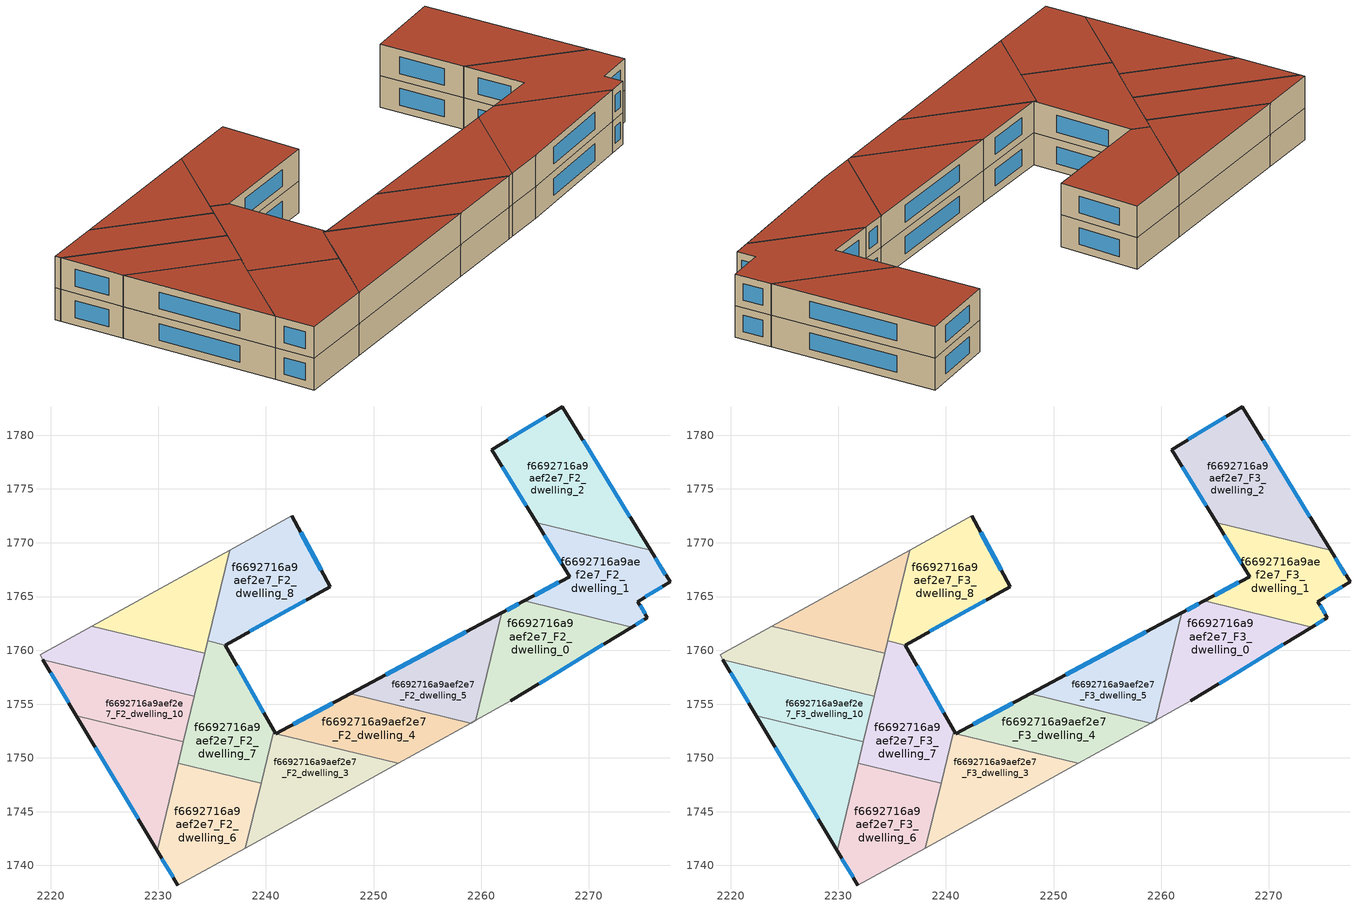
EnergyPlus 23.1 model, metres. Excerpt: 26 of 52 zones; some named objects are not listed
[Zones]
f6692716a9aef2e7_F2_dwelling_0
 floor to f6692716a9aef2e7_F1_dwelling_0 (EU_floor_Construction): 2274.02,1762.17 2262.76,1755.3 2259.49,1753.49 2261.91,1763.47 2263.99,1764.59 z6
 wall outside (EU_wall_Construction): 2263.99,1764.59 2261.91,1763.47 / 2262.76,1755.3 2274.02,1762.17 z6:9
 wall to f6692716a9aef2e7_F2_dwelling_1 (EU_wall_Construction): 2274.02,1762.17 2263.99,1764.59 z6:9
 wall adiabatic (EU_wall_Construction): 2259.49,1753.49 2262.76,1755.3 z6:9
 wall to f6692716a9aef2e7_F2_dwelling_5 (EU_wall_Construction): 2261.91,1763.47 2259.49,1753.49 z6:9
 window (EU_Window_Construction): 2263.5,1764.33 2262.4,1763.73 / 2265.4,1756.91 2271.37,1760.56 z6.7:8.3
f6692716a9aef2e7_F2_dwelling_1
 floor to f6692716a9aef2e7_F1_dwelling_1 (EU_floor_Construction): 2275.75,1769.3 2277.56,1766.36 2274.56,1764.53 2275.46,1763.05 2274.02,1762.17 2263.99,1764.59 2268.23,1766.85 2265.17,1771.85 z6
 wall outside (EU_wall_Construction): 2274.02,1762.17 2275.46,1763.05 2274.56,1764.53 2277.56,1766.36 2275.75,1769.3 / 2265.17,1771.85 2268.23,1766.85 2263.99,1764.59 z6:9
 wall to f6692716a9aef2e7_F2_dwelling_2 (EU_wall_Construction): 2275.75,1769.3 2265.17,1771.85 z6:9
 window (EU_Window_Construction): 2275.26,1764.96 2276.85,1765.93 / 2275.25,1763.4 2274.77,1764.18 / 2274.36,1762.37 2275.12,1762.84 / 2267.24,1766.32 2264.99,1765.12 / 2265.89,1770.68 2267.51,1768.03 / 2277.13,1767.05 2276.18,1768.61 z6.7:8.3
f6692716a9aef2e7_F2_dwelling_10
 floor to f6692716a9aef2e7_F1_dwelling_10 (EU_floor_Construction): 2233.34,1755.72 2232.33,1751.52 2222.38,1753.92 2219.28,1759.12 z6
 wall outside (EU_wall_Construction): 2219.28,1759.12 2222.38,1753.92 z6:9
 wall to f6692716a9aef2e7_F2_dwelling_11 (EU_wall_Construction): 2233.34,1755.72 2219.28,1759.12 z6:9
 wall to f6692716a9aef2e7_F2_dwelling_9 (EU_wall_Construction): 2222.38,1753.92 2232.33,1751.52 z6:9
 wall to f6692716a9aef2e7_F2_dwelling_7 (EU_wall_Construction): 2232.33,1751.52 2233.34,1755.72 z6:9
 window (EU_Window_Construction): 2220.01,1757.9 2221.65,1755.14 z6.7:8.3
f6692716a9aef2e7_F2_dwelling_11
 floor to f6692716a9aef2e7_F1_dwelling_11 (EU_floor_Construction): 2234.31,1759.71 2233.34,1755.72 2219.28,1759.12 2219,1759.58 2223.82,1762.24 z6
 wall adiabatic (EU_wall_Construction): 2223.82,1762.24 2219,1759.58 2219.28,1759.12 z6:9
 wall to f6692716a9aef2e7_F2_dwelling_12 (EU_wall_Construction): 2234.31,1759.71 2223.82,1762.24 z6:9
 wall to f6692716a9aef2e7_F2_dwelling_7 (EU_wall_Construction): 2233.34,1755.72 2234.31,1759.71 z6:9
f6692716a9aef2e7_F2_dwelling_12
 floor to f6692716a9aef2e7_F1_dwelling_12 (EU_floor_Construction): 2236.63,1769.32 2234.31,1759.71 2223.82,1762.24 z6
 wall adiabatic (EU_wall_Construction): 2236.63,1769.32 2223.82,1762.24 z6:9
 wall to f6692716a9aef2e7_F2_dwelling_8 (EU_wall_Construction): 2234.59,1760.88 2236.63,1769.32 z6:9
 wall to f6692716a9aef2e7_F2_dwelling_7 (EU_wall_Construction): 2234.31,1759.71 2234.59,1760.88 z6:9
f6692716a9aef2e7_F2_dwelling_2
 floor to f6692716a9aef2e7_F1_dwelling_2 (EU_floor_Construction): 2267.55,1782.66 2275.75,1769.3 2265.17,1771.85 2260.99,1778.67 z6
 wall outside (EU_wall_Construction): 2275.75,1769.3 2267.55,1782.66 2260.99,1778.67 2265.17,1771.85 z6:9
 window (EU_Window_Construction): 2266.01,1781.72 2262.53,1779.6 / 2273.83,1772.43 2269.47,1779.52 / 2261.97,1777.07 2264.19,1773.45 z6.7:8.3
f6692716a9aef2e7_F2_dwelling_3
 floor to f6692716a9aef2e7_F1_dwelling_3 (EU_floor_Construction): 2252.3,1749.5 2238.09,1741.62 2240.67,1752.31 z6
 wall adiabatic (EU_wall_Construction): 2238.09,1741.62 2252.3,1749.5 z6:9
 wall to f6692716a9aef2e7_F2_dwelling_6 (EU_wall_Construction): 2239.55,1747.63 2238.09,1741.62 z6:9
 wall to f6692716a9aef2e7_F2_dwelling_4 (EU_wall_Construction): 2252.3,1749.5 2240.91,1752.25 z6:9
 wall to f6692716a9aef2e7_F2_dwelling_7 (EU_wall_Construction): 2240.91,1752.25 2240.67,1752.31 2239.55,1747.63 z6:9
f6692716a9aef2e7_F2_dwelling_4
 floor to f6692716a9aef2e7_F1_dwelling_4 (EU_floor_Construction): 2259.04,1753.24 2252.3,1749.5 2240.91,1752.25 2247.83,1755.95 z6
 wall outside (EU_wall_Construction): 2247.83,1755.95 2240.91,1752.25 z6:9
 wall to f6692716a9aef2e7_F2_dwelling_5 (EU_wall_Construction): 2259.04,1753.24 2247.83,1755.95 z6:9
 wall adiabatic (EU_wall_Construction): 2252.3,1749.5 2259.04,1753.24 z6:9
 window (EU_Window_Construction): 2246.2,1755.08 2242.54,1753.12 z6.7:8.3
f6692716a9aef2e7_F2_dwelling_5
 floor to f6692716a9aef2e7_F1_dwelling_5 (EU_floor_Construction): 2261.91,1763.47 2259.49,1753.49 2259.04,1753.24 2247.83,1755.95 z6
 wall outside (EU_wall_Construction): 2261.91,1763.47 2247.83,1755.95 z6:9
 wall adiabatic (EU_wall_Construction): 2259.04,1753.24 2259.49,1753.49 z6:9
 window (EU_Window_Construction): 2258.6,1761.71 2251.13,1757.71 z6.7:8.3
f6692716a9aef2e7_F2_dwelling_6
 floor to f6692716a9aef2e7_F1_dwelling_6 (EU_floor_Construction): 2239.54,1747.63 2238.09,1741.62 2231.82,1738.14 2229.88,1741.39 2231.84,1749.49 z6
 wall outside (EU_wall_Construction): 2229.88,1741.39 2231.82,1738.14 z6:9
 wall adiabatic (EU_wall_Construction): 2231.82,1738.14 2238.09,1741.62 z6:9
 wall to f6692716a9aef2e7_F2_dwelling_7 (EU_wall_Construction): 2239.54,1747.63 2231.84,1749.49 z6:9
 wall to f6692716a9aef2e7_F2_dwelling_9 (EU_wall_Construction): 2231.84,1749.49 2229.88,1741.39 z6:9
 window (EU_Window_Construction): 2230.34,1740.63 2231.37,1738.91 z6.7:8.3
f6692716a9aef2e7_F2_dwelling_7
 floor to f6692716a9aef2e7_F1_dwelling_7 (EU_floor_Construction): 2236.21,1760.49 2240.91,1752.25 2240.67,1752.31 2239.54,1747.63 2231.84,1749.49 2234.59,1760.88 z6
 wall outside (EU_wall_Construction): 2240.91,1752.25 2236.21,1760.49 z6:9
 wall to f6692716a9aef2e7_F2_dwelling_8 (EU_wall_Construction): 2236.21,1760.49 2234.59,1760.88 z6:9
 wall to f6692716a9aef2e7_F2_dwelling_9 (EU_wall_Construction): 2232.33,1751.52 2231.84,1749.49 z6:9
 window (EU_Window_Construction): 2239.81,1754.18 2237.31,1758.55 z6.7:8.3
f6692716a9aef2e7_F2_dwelling_8
 floor to f6692716a9aef2e7_F1_dwelling_8 (EU_floor_Construction): 2242.41,1772.52 2245.98,1765.92 2236.21,1760.49 2234.59,1760.88 2236.63,1769.32 z6
 wall outside (EU_wall_Construction): 2236.21,1760.49 2245.98,1765.92 2242.41,1772.52 z6:9
 wall adiabatic (EU_wall_Construction): 2242.41,1772.52 2236.63,1769.32 z6:9
 window (EU_Window_Construction): 2245.14,1767.47 2243.25,1770.97 / 2238.5,1761.76 2243.69,1764.64 z6.7:8.3
f6692716a9aef2e7_F2_dwelling_9
 floor to f6692716a9aef2e7_F1_dwelling_9 (EU_floor_Construction): 2232.33,1751.52 2229.88,1741.39 2222.38,1753.92 z6
 wall outside (EU_wall_Construction): 2222.38,1753.92 2229.88,1741.39 z6:9
 window (EU_Window_Construction): 2224.14,1750.98 2228.12,1744.33 z6.7:8.3
f6692716a9aef2e7_F3_dwelling_0
 floor to f6692716a9aef2e7_F2_dwelling_0 (EU_floor_Construction): 2274.02,1762.17 2262.76,1755.3 2259.49,1753.49 2261.91,1763.47 2263.99,1764.59 z9
 wall outside (EU_wall_Construction): 2263.99,1764.59 2261.91,1763.47 / 2262.76,1755.3 2274.02,1762.17 z9:12
 wall to f6692716a9aef2e7_F3_dwelling_1 (EU_wall_Construction): 2274.02,1762.17 2263.99,1764.59 z9:12
 wall adiabatic (EU_wall_Construction): 2259.49,1753.49 2262.76,1755.3 z9:12
 wall to f6692716a9aef2e7_F3_dwelling_5 (EU_wall_Construction): 2261.91,1763.47 2259.49,1753.49 z9:12
 window (EU_Window_Construction): 2263.5,1764.33 2262.4,1763.73 / 2265.4,1756.91 2271.37,1760.56 z9.7:11.3
 roof outside (EU_roof_Construction): 2274.02,1762.17 2263.99,1764.59 2261.91,1763.47 2259.49,1753.49 2262.76,1755.3 z12
f6692716a9aef2e7_F3_dwelling_1
 floor to f6692716a9aef2e7_F2_dwelling_1 (EU_floor_Construction): 2275.75,1769.3 2277.56,1766.36 2274.56,1764.53 2275.46,1763.05 2274.02,1762.17 2263.99,1764.59 2268.23,1766.85 2265.17,1771.85 z9
 wall outside (EU_wall_Construction): 2274.02,1762.17 2275.46,1763.05 2274.56,1764.53 2277.56,1766.36 2275.75,1769.3 / 2265.17,1771.85 2268.23,1766.85 2263.99,1764.59 z9:12
 wall to f6692716a9aef2e7_F3_dwelling_2 (EU_wall_Construction): 2275.75,1769.3 2265.17,1771.85 z9:12
 window (EU_Window_Construction): 2275.26,1764.96 2276.85,1765.93 / 2275.25,1763.4 2274.77,1764.18 / 2274.36,1762.37 2275.12,1762.84 / 2267.24,1766.32 2264.99,1765.12 / 2265.89,1770.68 2267.51,1768.03 / 2277.13,1767.05 2276.18,1768.61 z9.7:11.3
 roof outside (EU_roof_Construction): 2275.46,1763.05 2274.56,1764.53 2277.56,1766.36 2275.75,1769.3 2265.17,1771.85 2268.23,1766.85 2263.99,1764.59 2274.02,1762.17 z12
f6692716a9aef2e7_F3_dwelling_10
 floor to f6692716a9aef2e7_F2_dwelling_10 (EU_floor_Construction): 2233.34,1755.72 2232.33,1751.52 2222.38,1753.92 2219.28,1759.12 z9
 wall outside (EU_wall_Construction): 2219.28,1759.12 2222.38,1753.92 z9:12
 wall to f6692716a9aef2e7_F3_dwelling_11 (EU_wall_Construction): 2233.34,1755.72 2219.28,1759.12 z9:12
 wall to f6692716a9aef2e7_F3_dwelling_9 (EU_wall_Construction): 2222.38,1753.92 2232.33,1751.52 z9:12
 wall to f6692716a9aef2e7_F3_dwelling_7 (EU_wall_Construction): 2232.33,1751.52 2233.34,1755.72 z9:12
 window (EU_Window_Construction): 2220.01,1757.9 2221.65,1755.14 z9.7:11.3
 roof outside (EU_roof_Construction): 2232.33,1751.52 2233.34,1755.72 2219.28,1759.12 2222.38,1753.92 z12
f6692716a9aef2e7_F3_dwelling_11
 floor to f6692716a9aef2e7_F2_dwelling_11 (EU_floor_Construction): 2234.31,1759.71 2233.34,1755.72 2219.28,1759.12 2219,1759.58 2223.82,1762.24 z9
 wall adiabatic (EU_wall_Construction): 2223.82,1762.24 2219,1759.58 2219.28,1759.12 z9:12
 wall to f6692716a9aef2e7_F3_dwelling_12 (EU_wall_Construction): 2234.31,1759.71 2223.82,1762.24 z9:12
 wall to f6692716a9aef2e7_F3_dwelling_7 (EU_wall_Construction): 2233.34,1755.72 2234.31,1759.71 z9:12
 roof outside (EU_roof_Construction): 2233.34,1755.72 2234.31,1759.71 2223.82,1762.24 2219,1759.58 2219.28,1759.12 z12
f6692716a9aef2e7_F3_dwelling_12
 floor to f6692716a9aef2e7_F2_dwelling_12 (EU_floor_Construction): 2236.63,1769.32 2234.31,1759.71 2223.82,1762.24 z9
 wall adiabatic (EU_wall_Construction): 2236.63,1769.32 2223.82,1762.24 z9:12
 wall to f6692716a9aef2e7_F3_dwelling_8 (EU_wall_Construction): 2234.59,1760.88 2236.63,1769.32 z9:12
 wall to f6692716a9aef2e7_F3_dwelling_7 (EU_wall_Construction): 2234.31,1759.71 2234.59,1760.88 z9:12
 roof outside (EU_roof_Construction): 2234.31,1759.71 2236.63,1769.32 2223.82,1762.24 z12
f6692716a9aef2e7_F3_dwelling_2
 floor to f6692716a9aef2e7_F2_dwelling_2 (EU_floor_Construction): 2267.55,1782.66 2275.75,1769.3 2265.17,1771.85 2260.99,1778.67 z9
 wall outside (EU_wall_Construction): 2275.75,1769.3 2267.55,1782.66 2260.99,1778.67 2265.17,1771.85 z9:12
 window (EU_Window_Construction): 2266.01,1781.72 2262.53,1779.6 / 2273.83,1772.43 2269.47,1779.52 / 2261.97,1777.07 2264.19,1773.45 z9.7:11.3
 roof outside (EU_roof_Construction): 2275.75,1769.3 2267.55,1782.66 2260.99,1778.67 2265.17,1771.85 z12
f6692716a9aef2e7_F3_dwelling_3
 floor to f6692716a9aef2e7_F2_dwelling_3 (EU_floor_Construction): 2252.3,1749.5 2238.09,1741.62 2240.67,1752.31 z9
 wall adiabatic (EU_wall_Construction): 2238.09,1741.62 2252.3,1749.5 z9:12
 wall to f6692716a9aef2e7_F3_dwelling_6 (EU_wall_Construction): 2239.55,1747.63 2238.09,1741.62 z9:12
 wall to f6692716a9aef2e7_F3_dwelling_4 (EU_wall_Construction): 2252.3,1749.5 2240.91,1752.25 z9:12
 wall to f6692716a9aef2e7_F3_dwelling_7 (EU_wall_Construction): 2240.91,1752.25 2240.67,1752.31 2239.55,1747.63 z9:12
 roof outside (EU_roof_Construction): 2252.3,1749.5 2240.67,1752.31 2238.09,1741.62 z12
f6692716a9aef2e7_F3_dwelling_4
 floor to f6692716a9aef2e7_F2_dwelling_4 (EU_floor_Construction): 2259.04,1753.24 2252.3,1749.5 2240.91,1752.25 2247.83,1755.95 z9
 wall outside (EU_wall_Construction): 2247.83,1755.95 2240.91,1752.25 z9:12
 wall to f6692716a9aef2e7_F3_dwelling_5 (EU_wall_Construction): 2259.04,1753.24 2247.83,1755.95 z9:12
 wall adiabatic (EU_wall_Construction): 2252.3,1749.5 2259.04,1753.24 z9:12
 window (EU_Window_Construction): 2246.2,1755.08 2242.54,1753.12 z9.7:11.3
 roof outside (EU_roof_Construction): 2259.04,1753.24 2247.83,1755.95 2240.91,1752.25 2252.3,1749.5 z12
f6692716a9aef2e7_F3_dwelling_5
 floor to f6692716a9aef2e7_F2_dwelling_5 (EU_floor_Construction): 2261.91,1763.47 2259.49,1753.49 2259.04,1753.24 2247.83,1755.95 z9
 wall outside (EU_wall_Construction): 2261.91,1763.47 2247.83,1755.95 z9:12
 wall adiabatic (EU_wall_Construction): 2259.04,1753.24 2259.49,1753.49 z9:12
 window (EU_Window_Construction): 2258.6,1761.71 2251.13,1757.71 z9.7:11.3
 roof outside (EU_roof_Construction): 2259.49,1753.49 2261.91,1763.47 2247.83,1755.95 2259.04,1753.24 z12
f6692716a9aef2e7_F3_dwelling_6
 floor to f6692716a9aef2e7_F2_dwelling_6 (EU_floor_Construction): 2239.54,1747.63 2238.09,1741.62 2231.82,1738.14 2229.88,1741.39 2231.84,1749.49 z9
 wall outside (EU_wall_Construction): 2229.88,1741.39 2231.82,1738.14 z9:12
 wall adiabatic (EU_wall_Construction): 2231.82,1738.14 2238.09,1741.62 z9:12
 wall to f6692716a9aef2e7_F3_dwelling_7 (EU_wall_Construction): 2239.54,1747.63 2231.84,1749.49 z9:12
 wall to f6692716a9aef2e7_F3_dwelling_9 (EU_wall_Construction): 2231.84,1749.49 2229.88,1741.39 z9:12
 window (EU_Window_Construction): 2230.34,1740.63 2231.37,1738.91 z9.7:11.3
 roof outside (EU_roof_Construction): 2238.09,1741.62 2239.54,1747.63 2231.84,1749.49 2229.88,1741.39 2231.82,1738.14 z12
f6692716a9aef2e7_F3_dwelling_7
 floor to f6692716a9aef2e7_F2_dwelling_7 (EU_floor_Construction): 2236.21,1760.49 2240.91,1752.25 2240.67,1752.31 2239.54,1747.63 2231.84,1749.49 2234.59,1760.88 z9
 wall outside (EU_wall_Construction): 2240.91,1752.25 2236.21,1760.49 z9:12
 wall to f6692716a9aef2e7_F3_dwelling_8 (EU_wall_Construction): 2236.21,1760.49 2234.59,1760.88 z9:12
 wall to f6692716a9aef2e7_F3_dwelling_9 (EU_wall_Construction): 2232.33,1751.52 2231.84,1749.49 z9:12
 window (EU_Window_Construction): 2239.81,1754.18 2237.31,1758.55 z9.7:11.3
 roof outside (EU_roof_Construction): 2239.54,1747.63 2240.67,1752.31 2240.91,1752.25 2236.21,1760.49 2234.59,1760.88 2231.84,1749.49 z12
f6692716a9aef2e7_F3_dwelling_8
 floor to f6692716a9aef2e7_F2_dwelling_8 (EU_floor_Construction): 2242.41,1772.52 2245.98,1765.92 2236.21,1760.49 2234.59,1760.88 2236.63,1769.32 z9
 wall outside (EU_wall_Construction): 2236.21,1760.49 2245.98,1765.92 2242.41,1772.52 z9:12
 wall adiabatic (EU_wall_Construction): 2242.41,1772.52 2236.63,1769.32 z9:12
 window (EU_Window_Construction): 2245.14,1767.47 2243.25,1770.97 / 2238.5,1761.76 2243.69,1764.64 z9.7:11.3
 roof outside (EU_roof_Construction): 2245.98,1765.92 2242.41,1772.52 2236.63,1769.32 2234.59,1760.88 2236.21,1760.49 z12
f6692716a9aef2e7_F3_dwelling_9
 floor to f6692716a9aef2e7_F2_dwelling_9 (EU_floor_Construction): 2232.33,1751.52 2229.88,1741.39 2222.38,1753.92 z9
 wall outside (EU_wall_Construction): 2222.38,1753.92 2229.88,1741.39 z9:12
 window (EU_Window_Construction): 2224.14,1750.98 2228.12,1744.33 z9.7:11.3
 roof outside (EU_roof_Construction): 2229.88,1741.39 2232.33,1751.52 2222.38,1753.92 z12
[Building]
EU S2 Campaign: North Axis=0; Terrain=City; Solar Distribution=FullExterior
[Site:Location]
Budapest.Ferenc.Liszt.Intl.AP: Latitude=47.437; Longitude=19.256; Time Zone=1; Elevation=185
[SizingPeriod:WeatherFileDays]
AnnualSizingPeriod: Begin Month=1; Begin Day of Month=1; End Month=12; End Day of Month=31; Day of Week for Start Day=Monday; Use Weather File Daylight Saving Period=No; Use Weather File Rain and Snow Indicators=No
[MATERIAL]
EU_InternalMass_Material: Roughness=MediumRough; Thickness=0.1; Conductivity=1; Density=1800; Specific Heat=900; Thermal Absorptance=0.9; Solar Absorptance=0.7; Visible Absorptance=0.7
[MATERIAL:NOMASS] Roughness=MediumRough; Thermal Absorptance=0.9; Solar Absorptance=0.7; Visible Absorptance=0.7
Name | Thermal Resistance
EU_wall_NoMass | 0.832559
EU_roof_NoMass | 1.39638
EU_floor_NoMass | 0.872794
[WINDOWMATERIAL:SIMPLEGLAZINGSYSTEM]
EU_Window_SimpleGlazing: UFactor=2.79869; Solar Heat Gain Coefficient=0.75; Visible Transmittance=0.75
[CONSTRUCTION]
EU_wall_Construction: EU_wall_NoMass
EU_roof_Construction: EU_roof_NoMass
EU_floor_Construction: EU_floor_NoMass
EU_Window_Construction: EU_Window_SimpleGlazing
EU_InternalMass_Construction: EU_InternalMass_Material
[ZONE] Type=1; Multiplier=1; Ceiling Height=autocalculate; Floor Area=autocalculate; Part of Total Floor Area=Yes
Name | Volume
f6692716a9aef2e7_F2_dwelling_0; f6692716a9aef2e7_F3_dwelling_0 | 213.365
f6692716a9aef2e7_F2_dwelling_1; f6692716a9aef2e7_F3_dwelling_1 | 213.351
f6692716a9aef2e7_F2_dwelling_10; f6692716a9aef2e7_F3_dwelling_10 | 159.979
f6692716a9aef2e7_F2_dwelling_11; f6692716a9aef2e7_F3_dwelling_11 | 160.023
f6692716a9aef2e7_F2_dwelling_12; f6692716a9aef2e7_F3_dwelling_12 | 160.01
f6692716a9aef2e7_F2_dwelling_2; f6692716a9aef2e7_F3_dwelling_2 | 272.785
f6692716a9aef2e7_F2_dwelling_3; f6692716a9aef2e7_F3_dwelling_3 | 197.182
f6692716a9aef2e7_F2_dwelling_4; f6692716a9aef2e7_F3_dwelling_4 | 181.943
f6692716a9aef2e7_F2_dwelling_5; f6692716a9aef2e7_F3_dwelling_5 | 189.607
f6692716a9aef2e7_F2_dwelling_6; f6692716a9aef2e7_F3_dwelling_6 | 213.338
f6692716a9aef2e7_F2_dwelling_7; f6692716a9aef2e7_F3_dwelling_7 | 216.258
f6692716a9aef2e7_F2_dwelling_8; f6692716a9aef2e7_F3_dwelling_8 | 222.263
f6692716a9aef2e7_F2_dwelling_9; f6692716a9aef2e7_F3_dwelling_9 | 160.013
[INTERNALMASS] Construction=EU_InternalMass_Construction
Name | Zone or ZoneList | Surface Area
f6692716a9aef2e7_F2_dwelling_0_EU_InternalMass | f6692716a9aef2e7_F2_dwelling_0 | 71.1218
f6692716a9aef2e7_F2_dwelling_1_EU_InternalMass | f6692716a9aef2e7_F2_dwelling_1 | 71.1171
f6692716a9aef2e7_F2_dwelling_2_EU_InternalMass | f6692716a9aef2e7_F2_dwelling_2 | 90.9284
f6692716a9aef2e7_F2_dwelling_3_EU_InternalMass | f6692716a9aef2e7_F2_dwelling_3 | 65.7288
f6692716a9aef2e7_F2_dwelling_4_EU_InternalMass | f6692716a9aef2e7_F2_dwelling_4 | 60.6477
f6692716a9aef2e7_F2_dwelling_5_EU_InternalMass | f6692716a9aef2e7_F2_dwelling_5 | 63.2023
f6692716a9aef2e7_F2_dwelling_6_EU_InternalMass | f6692716a9aef2e7_F2_dwelling_6 | 71.1126
f6692716a9aef2e7_F2_dwelling_7_EU_InternalMass | f6692716a9aef2e7_F2_dwelling_7 | 72.086
f6692716a9aef2e7_F2_dwelling_8_EU_InternalMass | f6692716a9aef2e7_F2_dwelling_8 | 74.085
f6692716a9aef2e7_F2_dwelling_9_EU_InternalMass | f6692716a9aef2e7_F2_dwelling_9 | 53.3377
f6692716a9aef2e7_F2_dwelling_10_EU_InternalMass | f6692716a9aef2e7_F2_dwelling_10 | 53.3264
f6692716a9aef2e7_F2_dwelling_11_EU_InternalMass | f6692716a9aef2e7_F2_dwelling_11 | 53.3409
f6692716a9aef2e7_F2_dwelling_12_EU_InternalMass | f6692716a9aef2e7_F2_dwelling_12 | 53.3365
f6692716a9aef2e7_F3_dwelling_0_EU_InternalMass | f6692716a9aef2e7_F3_dwelling_0 | 71.1218
f6692716a9aef2e7_F3_dwelling_1_EU_InternalMass | f6692716a9aef2e7_F3_dwelling_1 | 71.1171
f6692716a9aef2e7_F3_dwelling_2_EU_InternalMass | f6692716a9aef2e7_F3_dwelling_2 | 90.9284
f6692716a9aef2e7_F3_dwelling_3_EU_InternalMass | f6692716a9aef2e7_F3_dwelling_3 | 65.7288
f6692716a9aef2e7_F3_dwelling_4_EU_InternalMass | f6692716a9aef2e7_F3_dwelling_4 | 60.6477
f6692716a9aef2e7_F3_dwelling_5_EU_InternalMass | f6692716a9aef2e7_F3_dwelling_5 | 63.2023
f6692716a9aef2e7_F3_dwelling_6_EU_InternalMass | f6692716a9aef2e7_F3_dwelling_6 | 71.1126
f6692716a9aef2e7_F3_dwelling_7_EU_InternalMass | f6692716a9aef2e7_F3_dwelling_7 | 72.086
f6692716a9aef2e7_F3_dwelling_8_EU_InternalMass | f6692716a9aef2e7_F3_dwelling_8 | 74.085
f6692716a9aef2e7_F3_dwelling_9_EU_InternalMass | f6692716a9aef2e7_F3_dwelling_9 | 53.3377
f6692716a9aef2e7_F3_dwelling_10_EU_InternalMass | f6692716a9aef2e7_F3_dwelling_10 | 53.3264
f6692716a9aef2e7_F3_dwelling_11_EU_InternalMass | f6692716a9aef2e7_F3_dwelling_11 | 53.3409
f6692716a9aef2e7_F3_dwelling_12_EU_InternalMass | f6692716a9aef2e7_F3_dwelling_12 | 53.3365
[OTHEREQUIPMENT] Fuel Type=Electricity; Design Level Calculation Method=Watts/Area; Power per Zone Floor Area=1; Fraction Latent=0; Fraction Radiant=0; Fraction Lost=0; Carbon Dioxide Generation Rate=0; EndUse Subcategory=EU_Step8_InternalGains
Name | Zone or ZoneList or Space or SpaceList | Schedule
EU_Step8_InternalGain_f6692716a9aef2e7_F2_dwelling_0_f000 | f6692716a9aef2e7_F2_dwelling_0 | EU_Step8_GainSchedule_f6692716a9aef2e7_F2_dwelling_0_f000
EU_Step8_InternalGain_f6692716a9aef2e7_F2_dwelling_1_f000 | f6692716a9aef2e7_F2_dwelling_1 | EU_Step8_GainSchedule_f6692716a9aef2e7_F2_dwelling_1_f000
EU_Step8_InternalGain_f6692716a9aef2e7_F2_dwelling_2_f000 | f6692716a9aef2e7_F2_dwelling_2 | EU_Step8_GainSchedule_f6692716a9aef2e7_F2_dwelling_2_f000
EU_Step8_InternalGain_f6692716a9aef2e7_F2_dwelling_3_f000 | f6692716a9aef2e7_F2_dwelling_3 | EU_Step8_GainSchedule_f6692716a9aef2e7_F2_dwelling_3_f000
EU_Step8_InternalGain_f6692716a9aef2e7_F2_dwelling_4_f000 | f6692716a9aef2e7_F2_dwelling_4 | EU_Step8_GainSchedule_f6692716a9aef2e7_F2_dwelling_4_f000
EU_Step8_InternalGain_f6692716a9aef2e7_F2_dwelling_5_f000 | f6692716a9aef2e7_F2_dwelling_5 | EU_Step8_GainSchedule_f6692716a9aef2e7_F2_dwelling_5_f000
EU_Step8_InternalGain_f6692716a9aef2e7_F2_dwelling_6_f000 | f6692716a9aef2e7_F2_dwelling_6 | EU_Step8_GainSchedule_f6692716a9aef2e7_F2_dwelling_6_f000
EU_Step8_InternalGain_f6692716a9aef2e7_F2_dwelling_7_f000 | f6692716a9aef2e7_F2_dwelling_7 | EU_Step8_GainSchedule_f6692716a9aef2e7_F2_dwelling_7_f000
EU_Step8_InternalGain_f6692716a9aef2e7_F2_dwelling_8_f000 | f6692716a9aef2e7_F2_dwelling_8 | EU_Step8_GainSchedule_f6692716a9aef2e7_F2_dwelling_8_f000
EU_Step8_InternalGain_f6692716a9aef2e7_F2_dwelling_9_f000 | f6692716a9aef2e7_F2_dwelling_9 | EU_Step8_GainSchedule_f6692716a9aef2e7_F2_dwelling_9_f000
EU_Step8_InternalGain_f6692716a9aef2e7_F2_dwelling_10_f000 | f6692716a9aef2e7_F2_dwelling_10 | EU_Step8_GainSchedule_f6692716a9aef2e7_F2_dwelling_10_f000
EU_Step8_InternalGain_f6692716a9aef2e7_F2_dwelling_11_f000 | f6692716a9aef2e7_F2_dwelling_11 | EU_Step8_GainSchedule_f6692716a9aef2e7_F2_dwelling_11_f000
EU_Step8_InternalGain_f6692716a9aef2e7_F2_dwelling_12_f000 | f6692716a9aef2e7_F2_dwelling_12 | EU_Step8_GainSchedule_f6692716a9aef2e7_F2_dwelling_12_f000
EU_Step8_InternalGain_f6692716a9aef2e7_F3_dwelling_0_f000 | f6692716a9aef2e7_F3_dwelling_0 | EU_Step8_GainSchedule_f6692716a9aef2e7_F3_dwelling_0_f000
EU_Step8_InternalGain_f6692716a9aef2e7_F3_dwelling_1_f000 | f6692716a9aef2e7_F3_dwelling_1 | EU_Step8_GainSchedule_f6692716a9aef2e7_F3_dwelling_1_f000
EU_Step8_InternalGain_f6692716a9aef2e7_F3_dwelling_2_f000 | f6692716a9aef2e7_F3_dwelling_2 | EU_Step8_GainSchedule_f6692716a9aef2e7_F3_dwelling_2_f000
EU_Step8_InternalGain_f6692716a9aef2e7_F3_dwelling_3_f000 | f6692716a9aef2e7_F3_dwelling_3 | EU_Step8_GainSchedule_f6692716a9aef2e7_F3_dwelling_3_f000
EU_Step8_InternalGain_f6692716a9aef2e7_F3_dwelling_4_f000 | f6692716a9aef2e7_F3_dwelling_4 | EU_Step8_GainSchedule_f6692716a9aef2e7_F3_dwelling_4_f000
EU_Step8_InternalGain_f6692716a9aef2e7_F3_dwelling_5_f000 | f6692716a9aef2e7_F3_dwelling_5 | EU_Step8_GainSchedule_f6692716a9aef2e7_F3_dwelling_5_f000
EU_Step8_InternalGain_f6692716a9aef2e7_F3_dwelling_6_f000 | f6692716a9aef2e7_F3_dwelling_6 | EU_Step8_GainSchedule_f6692716a9aef2e7_F3_dwelling_6_f000
EU_Step8_InternalGain_f6692716a9aef2e7_F3_dwelling_7_f000 | f6692716a9aef2e7_F3_dwelling_7 | EU_Step8_GainSchedule_f6692716a9aef2e7_F3_dwelling_7_f000
EU_Step8_InternalGain_f6692716a9aef2e7_F3_dwelling_8_f000 | f6692716a9aef2e7_F3_dwelling_8 | EU_Step8_GainSchedule_f6692716a9aef2e7_F3_dwelling_8_f000
EU_Step8_InternalGain_f6692716a9aef2e7_F3_dwelling_9_f000 | f6692716a9aef2e7_F3_dwelling_9 | EU_Step8_GainSchedule_f6692716a9aef2e7_F3_dwelling_9_f000
EU_Step8_InternalGain_f6692716a9aef2e7_F3_dwelling_10_f000 | f6692716a9aef2e7_F3_dwelling_10 | EU_Step8_GainSchedule_f6692716a9aef2e7_F3_dwelling_10_f000
EU_Step8_InternalGain_f6692716a9aef2e7_F3_dwelling_11_f000 | f6692716a9aef2e7_F3_dwelling_11 | EU_Step8_GainSchedule_f6692716a9aef2e7_F3_dwelling_11_f000
EU_Step8_InternalGain_f6692716a9aef2e7_F3_dwelling_12_f000 | f6692716a9aef2e7_F3_dwelling_12 | EU_Step8_GainSchedule_f6692716a9aef2e7_F3_dwelling_12_f000
[ZONEVENTILATION:DESIGNFLOWRATE] Schedule=EU_AlwaysOn; Design Flow Rate Calculation Method=AirChanges/Hour; Air Changes per Hour=0.475469; Ventilation Type=Natural; Fan Pressure Rise=0; Fan Total Efficiency=1; Constant Term Coefficient=1; Temperature Term Coefficient=0; Velocity Term Coefficient=0; Velocity Squared Term Coefficient=0; Minimum Indoor Temperature=-100; Maximum Indoor Temperature=100; Delta Temperature=-100; Minimum Outdoor Temperature=-100; Maximum Outdoor Temperature=100; Maximum Wind Speed=40
Name | Zone or ZoneList or Space or SpaceList
EU_ConstantAir_f6692716a9aef2e7_F2_dwelling_0 | f6692716a9aef2e7_F2_dwelling_0
EU_ConstantAir_f6692716a9aef2e7_F2_dwelling_1 | f6692716a9aef2e7_F2_dwelling_1
EU_ConstantAir_f6692716a9aef2e7_F2_dwelling_2 | f6692716a9aef2e7_F2_dwelling_2
EU_ConstantAir_f6692716a9aef2e7_F2_dwelling_3 | f6692716a9aef2e7_F2_dwelling_3
EU_ConstantAir_f6692716a9aef2e7_F2_dwelling_4 | f6692716a9aef2e7_F2_dwelling_4
EU_ConstantAir_f6692716a9aef2e7_F2_dwelling_5 | f6692716a9aef2e7_F2_dwelling_5
EU_ConstantAir_f6692716a9aef2e7_F2_dwelling_6 | f6692716a9aef2e7_F2_dwelling_6
EU_ConstantAir_f6692716a9aef2e7_F2_dwelling_7 | f6692716a9aef2e7_F2_dwelling_7
EU_ConstantAir_f6692716a9aef2e7_F2_dwelling_8 | f6692716a9aef2e7_F2_dwelling_8
EU_ConstantAir_f6692716a9aef2e7_F2_dwelling_9 | f6692716a9aef2e7_F2_dwelling_9
EU_ConstantAir_f6692716a9aef2e7_F2_dwelling_10 | f6692716a9aef2e7_F2_dwelling_10
EU_ConstantAir_f6692716a9aef2e7_F2_dwelling_11 | f6692716a9aef2e7_F2_dwelling_11
EU_ConstantAir_f6692716a9aef2e7_F2_dwelling_12 | f6692716a9aef2e7_F2_dwelling_12
EU_ConstantAir_f6692716a9aef2e7_F3_dwelling_0 | f6692716a9aef2e7_F3_dwelling_0
EU_ConstantAir_f6692716a9aef2e7_F3_dwelling_1 | f6692716a9aef2e7_F3_dwelling_1
EU_ConstantAir_f6692716a9aef2e7_F3_dwelling_2 | f6692716a9aef2e7_F3_dwelling_2
EU_ConstantAir_f6692716a9aef2e7_F3_dwelling_3 | f6692716a9aef2e7_F3_dwelling_3
EU_ConstantAir_f6692716a9aef2e7_F3_dwelling_4 | f6692716a9aef2e7_F3_dwelling_4
EU_ConstantAir_f6692716a9aef2e7_F3_dwelling_5 | f6692716a9aef2e7_F3_dwelling_5
EU_ConstantAir_f6692716a9aef2e7_F3_dwelling_6 | f6692716a9aef2e7_F3_dwelling_6
EU_ConstantAir_f6692716a9aef2e7_F3_dwelling_7 | f6692716a9aef2e7_F3_dwelling_7
EU_ConstantAir_f6692716a9aef2e7_F3_dwelling_8 | f6692716a9aef2e7_F3_dwelling_8
EU_ConstantAir_f6692716a9aef2e7_F3_dwelling_9 | f6692716a9aef2e7_F3_dwelling_9
EU_ConstantAir_f6692716a9aef2e7_F3_dwelling_10 | f6692716a9aef2e7_F3_dwelling_10
EU_ConstantAir_f6692716a9aef2e7_F3_dwelling_11 | f6692716a9aef2e7_F3_dwelling_11
EU_ConstantAir_f6692716a9aef2e7_F3_dwelling_12 | f6692716a9aef2e7_F3_dwelling_12
[HVACTEMPLATE:ZONE:IDEALLOADSAIRSYSTEM] System Availability Schedule=EU_AlwaysOn; Maximum Heating Supply Air Temperature=50; Minimum Cooling Supply Air Temperature=13; Maximum Heating Supply Air Humidity Ratio=0.0156; Minimum Cooling Supply Air Humidity Ratio=0.0077; Heating Limit=NoLimit; Cooling Limit=NoLimit; Heating Availability Schedule=EU_AlwaysOn; Cooling Availability Schedule=EU_CoolingOff; Dehumidification Control Type=ConstantSensibleHeatRatio; Cooling Sensible Heat Ratio=0.7; Dehumidification Setpoint=60; Humidification Control Type=None; Humidification Setpoint=30; Outdoor Air Method=None; Outdoor Air Flow Rate per Person=0.00944; Outdoor Air Flow Rate per Zone Floor Area=0; Outdoor Air Flow Rate per Zone=0; Demand Controlled Ventilation Type=None; Outdoor Air Economizer Type=NoEconomizer; Heat Recovery Type=None; Sensible Heat Recovery Effectiveness=0.7; Latent Heat Recovery Effectiveness=0.65
Name | Template Thermostat
f6692716a9aef2e7_F2_dwelling_0 | EU_HeatOnly_f6692716a9aef2e7_F2_dwelling_0
f6692716a9aef2e7_F2_dwelling_1 | EU_HeatOnly_f6692716a9aef2e7_F2_dwelling_1
f6692716a9aef2e7_F2_dwelling_2 | EU_HeatOnly_f6692716a9aef2e7_F2_dwelling_2
f6692716a9aef2e7_F2_dwelling_3 | EU_HeatOnly_f6692716a9aef2e7_F2_dwelling_3
f6692716a9aef2e7_F2_dwelling_4 | EU_HeatOnly_f6692716a9aef2e7_F2_dwelling_4
f6692716a9aef2e7_F2_dwelling_5 | EU_HeatOnly_f6692716a9aef2e7_F2_dwelling_5
f6692716a9aef2e7_F2_dwelling_6 | EU_HeatOnly_f6692716a9aef2e7_F2_dwelling_6
f6692716a9aef2e7_F2_dwelling_7 | EU_HeatOnly_f6692716a9aef2e7_F2_dwelling_7
f6692716a9aef2e7_F2_dwelling_8 | EU_HeatOnly_f6692716a9aef2e7_F2_dwelling_8
f6692716a9aef2e7_F2_dwelling_9 | EU_HeatOnly_f6692716a9aef2e7_F2_dwelling_9
f6692716a9aef2e7_F2_dwelling_10 | EU_HeatOnly_f6692716a9aef2e7_F2_dwelling_10
f6692716a9aef2e7_F2_dwelling_11 | EU_HeatOnly_f6692716a9aef2e7_F2_dwelling_11
f6692716a9aef2e7_F2_dwelling_12 | EU_HeatOnly_f6692716a9aef2e7_F2_dwelling_12
f6692716a9aef2e7_F3_dwelling_0 | EU_HeatOnly_f6692716a9aef2e7_F3_dwelling_0
f6692716a9aef2e7_F3_dwelling_1 | EU_HeatOnly_f6692716a9aef2e7_F3_dwelling_1
f6692716a9aef2e7_F3_dwelling_2 | EU_HeatOnly_f6692716a9aef2e7_F3_dwelling_2
f6692716a9aef2e7_F3_dwelling_3 | EU_HeatOnly_f6692716a9aef2e7_F3_dwelling_3
f6692716a9aef2e7_F3_dwelling_4 | EU_HeatOnly_f6692716a9aef2e7_F3_dwelling_4
f6692716a9aef2e7_F3_dwelling_5 | EU_HeatOnly_f6692716a9aef2e7_F3_dwelling_5
f6692716a9aef2e7_F3_dwelling_6 | EU_HeatOnly_f6692716a9aef2e7_F3_dwelling_6
f6692716a9aef2e7_F3_dwelling_7 | EU_HeatOnly_f6692716a9aef2e7_F3_dwelling_7
f6692716a9aef2e7_F3_dwelling_8 | EU_HeatOnly_f6692716a9aef2e7_F3_dwelling_8
f6692716a9aef2e7_F3_dwelling_9 | EU_HeatOnly_f6692716a9aef2e7_F3_dwelling_9
f6692716a9aef2e7_F3_dwelling_10 | EU_HeatOnly_f6692716a9aef2e7_F3_dwelling_10
f6692716a9aef2e7_F3_dwelling_11 | EU_HeatOnly_f6692716a9aef2e7_F3_dwelling_11
f6692716a9aef2e7_F3_dwelling_12 | EU_HeatOnly_f6692716a9aef2e7_F3_dwelling_12
[SIZING:ZONE] Zone Cooling Design Supply Air Temperature Input Method=SupplyAirTemperature; Zone Cooling Design Supply Air Temperature=13; Zone Heating Design Supply Air Temperature Input Method=SupplyAirTemperature; Zone Heating Design Supply Air Temperature=50; Zone Cooling Design Supply Air Humidity Ratio=0.008; Zone Heating Design Supply Air Humidity Ratio=0.008; Cooling Design Air Flow Method=DesignDay; Cooling Design Air Flow Rate=0; Cooling Minimum Air Flow per Zone Floor Area=0.000762; Cooling Minimum Air Flow=0; Cooling Minimum Air Flow Fraction=0.2; Heating Design Air Flow Method=DesignDay; Heating Design Air Flow Rate=0; Heating Maximum Air Flow per Zone Floor Area=0.002032; Heating Maximum Air Flow=0.141576; Heating Maximum Air Flow Fraction=0.3; Account for Dedicated Outdoor Air System=No; Dedicated Outdoor Air System Control Strategy=NeutralSupplyAir; Dedicated Outdoor Air Low Setpoint Temperature for Design=autosize; Dedicated Outdoor Air High Setpoint Temperature for Design=autosize; Zone Load Sizing Method=Sensible Load Only No Latent Load; Zone Latent Cooling Design Supply Air Humidity Ratio Input Method=HumidityRatioDifference; Zone Cooling Design Supply Air Humidity Ratio Difference=0.005; Zone Latent Heating Design Supply Air Humidity Ratio Input Method=HumidityRatioDifference; Zone Humidification Design Supply Air Humidity Ratio Difference=0.005
f6692716a9aef2e7_F2_dwelling_0; f6692716a9aef2e7_F2_dwelling_1; f6692716a9aef2e7_F2_dwelling_2; f6692716a9aef2e7_F2_dwelling_3; f6692716a9aef2e7_F2_dwelling_4; f6692716a9aef2e7_F2_dwelling_5; f6692716a9aef2e7_F2_dwelling_6; f6692716a9aef2e7_F2_dwelling_7; f6692716a9aef2e7_F2_dwelling_8; f6692716a9aef2e7_F2_dwelling_9; f6692716a9aef2e7_F2_dwelling_10; f6692716a9aef2e7_F2_dwelling_11; f6692716a9aef2e7_F2_dwelling_12; f6692716a9aef2e7_F3_dwelling_0; f6692716a9aef2e7_F3_dwelling_1; f6692716a9aef2e7_F3_dwelling_2; f6692716a9aef2e7_F3_dwelling_3; f6692716a9aef2e7_F3_dwelling_4; f6692716a9aef2e7_F3_dwelling_5; f6692716a9aef2e7_F3_dwelling_6; f6692716a9aef2e7_F3_dwelling_7; f6692716a9aef2e7_F3_dwelling_8; f6692716a9aef2e7_F3_dwelling_9; f6692716a9aef2e7_F3_dwelling_10; f6692716a9aef2e7_F3_dwelling_11; f6692716a9aef2e7_F3_dwelling_12
[SCHEDULE:CONSTANT]
Name | Hourly Value
EU_AlwaysOn | 1
EU_CoolingOff | 0
[SCHEDULE:FILE] Column Number=1; Rows to Skip at Top=0; Number of Hours of Data=8760; Column Separator=Comma; Interpolate to Timestep=No; Minutes per Item=60; Adjust Schedule for Daylight Savings=Yes
Name | File
EU_Step8_GainSchedule_f6692716a9aef2e7_F2_dwelling_0_f000 | ../../schedules/f6692716a9aef2e7/f6692716a9aef2e7_F2_dwelling_0_f000_gain.csv
EU_Step8_GainSchedule_f6692716a9aef2e7_F2_dwelling_1_f000 | ../../schedules/f6692716a9aef2e7/f6692716a9aef2e7_F2_dwelling_1_f000_gain.csv
EU_Step8_GainSchedule_f6692716a9aef2e7_F2_dwelling_2_f000 | ../../schedules/f6692716a9aef2e7/f6692716a9aef2e7_F2_dwelling_2_f000_gain.csv
EU_Step8_GainSchedule_f6692716a9aef2e7_F2_dwelling_3_f000 | ../../schedules/f6692716a9aef2e7/f6692716a9aef2e7_F2_dwelling_3_f000_gain.csv
EU_Step8_GainSchedule_f6692716a9aef2e7_F2_dwelling_4_f000 | ../../schedules/f6692716a9aef2e7/f6692716a9aef2e7_F2_dwelling_4_f000_gain.csv
EU_Step8_GainSchedule_f6692716a9aef2e7_F2_dwelling_5_f000 | ../../schedules/f6692716a9aef2e7/f6692716a9aef2e7_F2_dwelling_5_f000_gain.csv
EU_Step8_GainSchedule_f6692716a9aef2e7_F2_dwelling_6_f000 | ../../schedules/f6692716a9aef2e7/f6692716a9aef2e7_F2_dwelling_6_f000_gain.csv
EU_Step8_GainSchedule_f6692716a9aef2e7_F2_dwelling_7_f000 | ../../schedules/f6692716a9aef2e7/f6692716a9aef2e7_F2_dwelling_7_f000_gain.csv
EU_Step8_GainSchedule_f6692716a9aef2e7_F2_dwelling_8_f000 | ../../schedules/f6692716a9aef2e7/f6692716a9aef2e7_F2_dwelling_8_f000_gain.csv
EU_Step8_GainSchedule_f6692716a9aef2e7_F2_dwelling_9_f000 | ../../schedules/f6692716a9aef2e7/f6692716a9aef2e7_F2_dwelling_9_f000_gain.csv
EU_Step8_GainSchedule_f6692716a9aef2e7_F2_dwelling_10_f000 | ../../schedules/f6692716a9aef2e7/f6692716a9aef2e7_F2_dwelling_10_f000_gain.csv
EU_Step8_GainSchedule_f6692716a9aef2e7_F2_dwelling_11_f000 | ../../schedules/f6692716a9aef2e7/f6692716a9aef2e7_F2_dwelling_11_f000_gain.csv
EU_Step8_GainSchedule_f6692716a9aef2e7_F2_dwelling_12_f000 | ../../schedules/f6692716a9aef2e7/f6692716a9aef2e7_F2_dwelling_12_f000_gain.csv
EU_Step8_GainSchedule_f6692716a9aef2e7_F3_dwelling_0_f000 | ../../schedules/f6692716a9aef2e7/f6692716a9aef2e7_F3_dwelling_0_f000_gain.csv
EU_Step8_GainSchedule_f6692716a9aef2e7_F3_dwelling_1_f000 | ../../schedules/f6692716a9aef2e7/f6692716a9aef2e7_F3_dwelling_1_f000_gain.csv
EU_Step8_GainSchedule_f6692716a9aef2e7_F3_dwelling_2_f000 | ../../schedules/f6692716a9aef2e7/f6692716a9aef2e7_F3_dwelling_2_f000_gain.csv
EU_Step8_GainSchedule_f6692716a9aef2e7_F3_dwelling_3_f000 | ../../schedules/f6692716a9aef2e7/f6692716a9aef2e7_F3_dwelling_3_f000_gain.csv
EU_Step8_GainSchedule_f6692716a9aef2e7_F3_dwelling_4_f000 | ../../schedules/f6692716a9aef2e7/f6692716a9aef2e7_F3_dwelling_4_f000_gain.csv
EU_Step8_GainSchedule_f6692716a9aef2e7_F3_dwelling_5_f000 | ../../schedules/f6692716a9aef2e7/f6692716a9aef2e7_F3_dwelling_5_f000_gain.csv
EU_Step8_GainSchedule_f6692716a9aef2e7_F3_dwelling_6_f000 | ../../schedules/f6692716a9aef2e7/f6692716a9aef2e7_F3_dwelling_6_f000_gain.csv
EU_Step8_GainSchedule_f6692716a9aef2e7_F3_dwelling_7_f000 | ../../schedules/f6692716a9aef2e7/f6692716a9aef2e7_F3_dwelling_7_f000_gain.csv
EU_Step8_GainSchedule_f6692716a9aef2e7_F3_dwelling_8_f000 | ../../schedules/f6692716a9aef2e7/f6692716a9aef2e7_F3_dwelling_8_f000_gain.csv
EU_Step8_GainSchedule_f6692716a9aef2e7_F3_dwelling_9_f000 | ../../schedules/f6692716a9aef2e7/f6692716a9aef2e7_F3_dwelling_9_f000_gain.csv
EU_Step8_GainSchedule_f6692716a9aef2e7_F3_dwelling_10_f000 | ../../schedules/f6692716a9aef2e7/f6692716a9aef2e7_F3_dwelling_10_f000_gain.csv
EU_Step8_GainSchedule_f6692716a9aef2e7_F3_dwelling_11_f000 | ../../schedules/f6692716a9aef2e7/f6692716a9aef2e7_F3_dwelling_11_f000_gain.csv
EU_Step8_GainSchedule_f6692716a9aef2e7_F3_dwelling_12_f000 | ../../schedules/f6692716a9aef2e7/f6692716a9aef2e7_F3_dwelling_12_f000_gain.csv
